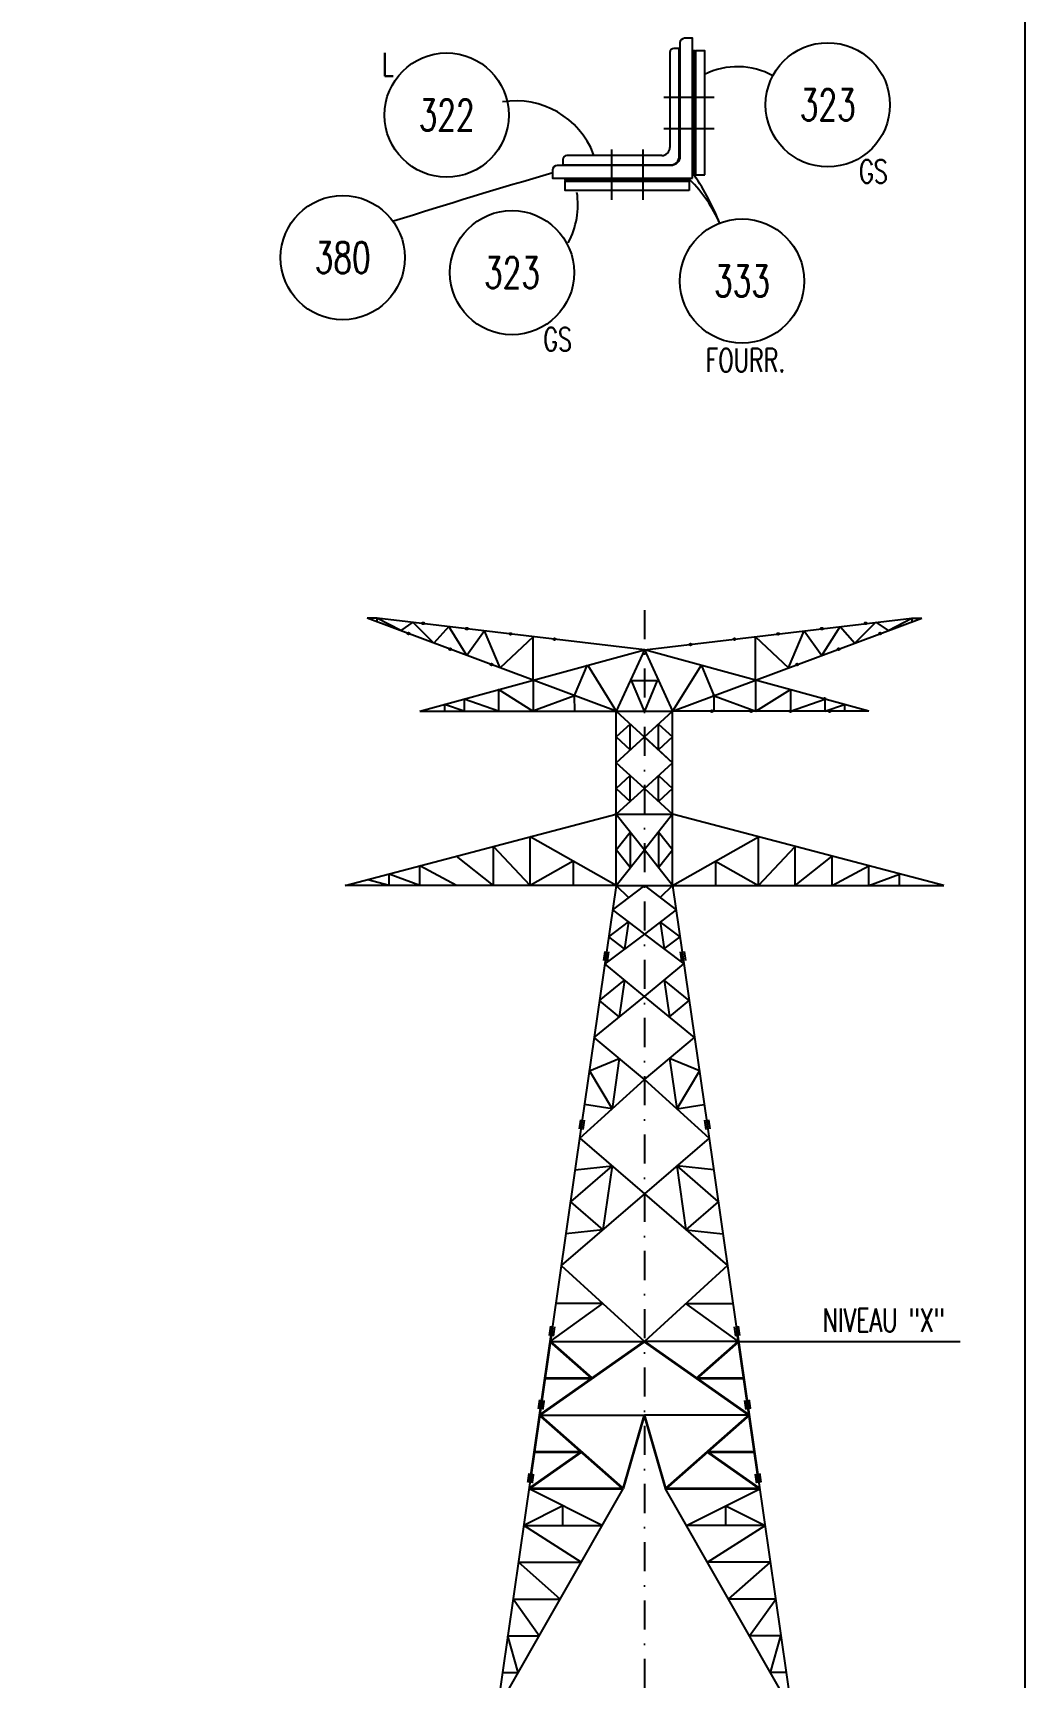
# Model space of a CAD drawing. Extents: x 142141 to 158361, y -148739 to -137259.
# Drawn here: x 155806 to 158361, y -144901 to -140664 of the extents above; entities that cross this region are included whole.
import ezdxf
from ezdxf.enums import TextEntityAlignment as Align

# ---------------------------------------------------------------- set-up
doc = ezdxf.new("R2010")
doc.units = 0
doc.header["$LTSCALE"] = 150
doc.header["$MEASUREMENT"] = 0
doc.header["$PDMODE"] = 33
doc.header["$PDSIZE"] = 5
doc.linetypes.add('DASHDOT', pattern=[1, 0.5, -0.25, 0, -0.25])
doc.layers.get('0').update_dxf_attribs({"linetype": 'CONTINUOUS'})
for name, color, linetype in [('BOLLINI_1', 7, 'CONTINUOUS'), ('LINEA_ANG', 2, 'CONTINUOUS'), ('LS', 7, 'CONTINUOUS'), ('MZ', 6, 'DASHDOT'), ('TESTI_A_P', 7, 'CONTINUOUS')]:
    doc.layers.add(name, color=color, linetype=linetype)
doc.styles.add('RQL', font='ROMANS8.SHX', dxfattribs={"width": 0.7})
doc.styles.add('RS', font='ROMANS8.shx', dxfattribs={"width": 0.7})
pattern_1 = [(135, (-149374.338, 152028.509), (-7.07106781, -7.07106781), [])]

# ---------------------------------------------------------------- blocks, each defined once
blk = doc.blocks.new('xxx')
blk.add_circle((0, 0), 8)
at = {"color": 3, "style": 'RQL', "width": 0.7}
blk.add_attdef('POS', text='', height=4, dxfattribs=at).set_placement((0, 0), align=Align.MIDDLE)
at = {"style": 'RQL', "width": 0.7, "flags": 1}
for tag, p in [('POS1', (-0.39, -5.42)), ('TIPO', (-0.39, -8.66))]:
    blk.add_attdef(tag, p, '', height=2, dxfattribs=at)

msp = doc.modelspace()

# ---------------------------------------------------------------- hatches: boundary and pattern name
at = {"ltscale": 0.01}
h = msp.add_hatch(dxfattribs=at)
h.set_pattern_fill('_U', color=6, scale=10, angle=135, style=0, pattern_type=0)
h.set_pattern_definition(pattern_1)
h.paths.add_polyline_path([(157506.031, -140829.881), (157506.031, -140709.881), (157510.031, -140709.881), (157510.031, -140829.881)])
h.paths.add_polyline_path([(157506.031, -140909.881), (157506.031, -140829.881), (157510.031, -140829.881), (157510.031, -140909.881)])
h.paths.add_polyline_path([(157506.031, -141029.881), (157506.031, -140909.881), (157510.031, -140909.881), (157510.031, -141029.881)])
h = msp.add_hatch(dxfattribs=at)
h.set_pattern_fill('_U', color=6, scale=10, angle=135, style=0, pattern_type=0)
h.set_pattern_definition(pattern_1)
h.paths.add_polyline_path([(157296.031, -141039.881), (157176.031, -141039.881), (157176.031, -141043.881), (157296.031, -141043.881)])
h.paths.add_polyline_path([(157376.031, -141039.881), (157296.031, -141039.881), (157296.031, -141043.881), (157376.031, -141043.881)])
h.paths.add_polyline_path([(157496.031, -141039.881), (157376.031, -141039.881), (157376.031, -141043.881), (157496.031, -141043.881)])

# ---------------------------------------------------------------- linework, layer by layer
at = {"color": 6, "ltscale": 0.01}
for p, q in [((157430.3, -140829.881), (157559.912, -140829.881)), ((157430.3, -140909.881), (157559.912, -140909.881)), ((157296.031, -140964.149), (157296.031, -141093.761)), ((157376.031, -140964.149), (157376.031, -141093.761)), ((156691.532, -142171.674), (156666.252, -142171.674)), ((157307.732, -142411.834), (156666.252, -142171.674)), ((157380.412, -142253.834), (156691.532, -142171.674)), ((156752.788, -142204.072), (156691.532, -142171.674)), ((156691.532, -142171.674), (156691.532, -142181.139)), ((156783.947, -142182.696), (156752.788, -142204.072)), ((156838.15, -142236.03), (156783.947, -142182.696)), ((157380.412, -142253.834), (158069.292, -142171.674)), ((157453.092, -142411.834), (158094.572, -142171.674)), ((157922.674, -142236.03), (157976.877, -142182.696)), ((157976.877, -142182.696), (158008.037, -142204.072)), ((158008.037, -142204.072), (158069.292, -142171.674)), ((158069.292, -142171.674), (158069.292, -142181.139)), ((158069.292, -142171.674), (158094.572, -142171.674)), ((156876.362, -142193.718), (156838.15, -142236.03)), ((156923.513, -142267.989), (156876.362, -142193.718)), ((156968.778, -142204.74), (156923.513, -142267.989)), ((157008.875, -142299.947), (156968.778, -142204.74)), ((157094.238, -142220.13), (157008.875, -142299.947)), ((157094.238, -142331.905), (157094.238, -142219.833)), ((157666.587, -142331.905), (157666.587, -142219.833)), ((157666.587, -142220.13), (157751.949, -142299.947)), ((157751.949, -142299.947), (157792.047, -142204.74)), ((157792.047, -142204.74), (157837.312, -142267.989)), ((157837.312, -142267.989), (157884.462, -142193.718)), ((157884.462, -142193.718), (157922.674, -142236.03)), ((156802.132, -142411.834), (157380.412, -142253.834)), ((157380.412, -142253.834), (157307.732, -142411.834)), ((157958.692, -142411.834), (157380.412, -142253.834)), ((157380.412, -142253.834), (157453.092, -142411.834)), ((157200.399, -142371.65), (157233.579, -142292.65)), ((157233.579, -142292.65), (157307.732, -142411.834)), ((157527.246, -142292.65), (157453.092, -142411.834)), ((157560.426, -142371.65), (157527.246, -142292.65)), ((157093.065, -142411.834), (157004.372, -142355.967)), ((157004.372, -142355.967), (157004.372, -142411.834)), ((157094.238, -142331.142), (157094.238, -142411.834)), ((157380.412, -142411.834), (157347.232, -142332.834)), ((157347.232, -142332.834), (157413.592, -142332.834)), ((157413.592, -142332.834), (157380.412, -142411.834)), ((157666.587, -142331.142), (157666.587, -142411.834)), ((157667.76, -142411.834), (157756.452, -142355.967)), ((157756.452, -142355.967), (157756.452, -142411.834)), ((156865.332, -142394.376), (156865.332, -142411.834)), ((156915.892, -142411.834), (156865.332, -142394.376)), ((157004.372, -142411.834), (156915.892, -142380.409)), ((156915.892, -142380.409), (156915.892, -142411.834)), ((157200.819, -142371.808), (157093.065, -142411.834)), ((157200.985, -142411.834), (157200.819, -142371.808)), ((157200.985, -142411.834), (157200.819, -142371.808)), ((157559.84, -142411.834), (157560.006, -142371.808)), ((157560.006, -142371.808), (157667.76, -142411.834)), ((157756.452, -142411.834), (157844.932, -142380.409)), ((157844.932, -142380.409), (157844.932, -142411.834)), ((157844.932, -142411.834), (157895.492, -142394.376)), ((157895.492, -142394.376), (157895.492, -142411.834)), ((156802.132, -142411.834), (157307.732, -142411.834)), ((157307.732, -142860.554), (157307.732, -142411.834)), ((157307.732, -142411.834), (157453.092, -142411.834)), ((157307.732, -142411.834), (157453.092, -142544.554)), ((157307.732, -142544.554), (157453.092, -142411.834)), ((157307.732, -142411.834), (157453.092, -142411.834)), ((157344.072, -142445.014), (157307.732, -142478.194)), ((157344.072, -142445.014), (157307.732, -142478.194)), ((157344.072, -142511.374), (157344.072, -142445.014)), ((157344.072, -142511.374), (157344.072, -142445.014)), ((157416.752, -142445.014), (157453.092, -142478.194)), ((157416.752, -142511.374), (157416.752, -142445.014)), ((157416.752, -142445.014), (157453.092, -142478.194)), ((157416.752, -142511.374), (157416.752, -142445.014)), ((157453.092, -142860.554), (157453.092, -142411.834)), ((157958.692, -142411.834), (157453.092, -142411.834)), ((157307.732, -142544.554), (157380.412, -142478.194)), ((157307.732, -142478.194), (157344.072, -142511.374)), ((157453.092, -142544.554), (157380.412, -142478.194)), ((157453.092, -142478.194), (157416.752, -142511.374)), ((157380.412, -142610.914), (157307.732, -142544.554)), ((157380.412, -142610.914), (157453.092, -142544.554)), ((157344.072, -142577.734), (157307.732, -142610.914)), ((157380.412, -142610.914), (157307.732, -142677.274)), ((157307.732, -142610.914), (157344.072, -142644.094)), ((157344.072, -142644.094), (157344.072, -142577.734)), ((157380.412, -142610.914), (157453.092, -142677.274)), ((157416.752, -142577.734), (157453.092, -142610.914)), ((157416.752, -142644.094), (157416.752, -142577.734)), ((157453.092, -142610.914), (157416.752, -142644.094)), ((156609.372, -142860.554), (157307.732, -142677.274)), ((157303.782, -142677.274), (157453.092, -142677.274)), ((157307.732, -142677.274), (157380.412, -142768.914)), ((157453.092, -142677.274), (157380.412, -142768.914)), ((158151.452, -142860.554), (157453.092, -142677.274)), ((157086.532, -142860.554), (157086.532, -142735.591)), ((157307.732, -142860.554), (157086.532, -142735.591)), ((157307.732, -142768.914), (157344.072, -142723.094)), ((157344.072, -142723.094), (157344.072, -142814.734)), ((157453.092, -142768.914), (157416.752, -142723.094)), ((157416.752, -142723.094), (157416.752, -142814.734)), ((157453.092, -142860.554), (157674.292, -142735.591)), ((157674.292, -142860.554), (157674.292, -142735.591)), ((156991.732, -142860.554), (156991.732, -142760.583)), ((157086.532, -142860.554), (156991.732, -142760.583)), ((157307.732, -142860.554), (157380.412, -142768.914)), ((157344.072, -142814.734), (157307.732, -142768.914)), ((157453.092, -142860.554), (157380.412, -142768.914)), ((157416.752, -142814.734), (157453.092, -142768.914)), ((157674.292, -142860.554), (157769.092, -142760.583)), ((157769.092, -142860.554), (157769.092, -142760.583)), ((156802.132, -142860.554), (156802.132, -142810.569)), ((156896.932, -142860.554), (156802.132, -142810.569)), ((156991.732, -142860.554), (156896.932, -142785.576)), ((157197.132, -142798.072), (157086.532, -142860.554)), ((157197.132, -142798.072), (157197.132, -142860.554)), ((157563.692, -142798.072), (157674.292, -142860.554)), ((157563.692, -142798.072), (157563.692, -142860.554)), ((157769.092, -142860.554), (157863.892, -142785.576)), ((157863.892, -142860.554), (157863.892, -142785.576)), ((157863.892, -142860.554), (157958.692, -142810.569)), ((157958.692, -142860.554), (157958.692, -142810.569)), ((157307.732, -142860.554), (156609.372, -142860.554)), ((156723.132, -142860.554), (156667.832, -142845.975)), ((156723.132, -142860.554), (156723.132, -142831.396)), ((156802.132, -142860.554), (156723.132, -142831.396)), ((157307.732, -142860.554), (157218.738, -143477.094)), ((157380.412, -142860.554), (157298.61, -142923.754)), ((157307.732, -142860.554), (157339.511, -142892.154)), ((157307.732, -142860.554), (157453.092, -142860.554)), ((157380.412, -142860.554), (157462.215, -142923.754)), ((157453.092, -142860.554), (157421.314, -142892.154)), ((157453.092, -142860.554), (157542.087, -143477.094)), ((157453.092, -142860.554), (158151.452, -142860.554)), ((157958.692, -142860.554), (158037.692, -142831.396)), ((158037.692, -142860.554), (158037.692, -142831.396)), ((157298.61, -142923.754), (157380.412, -142986.151)), ((157462.215, -142923.754), (157380.412, -142986.151)), ((157380.412, -142986.151), (157278.54, -143062.794)), ((157288.575, -142993.274), (157339.511, -142954.953)), ((157329.476, -143024.473), (157288.575, -142993.274)), ((157339.511, -142954.953), (157329.476, -143024.473)), ((157380.412, -142986.151), (157482.285, -143062.794)), ((157472.25, -142993.274), (157421.314, -142954.953)), ((157421.314, -142954.953), (157431.348, -143024.473)), ((157431.348, -143024.473), (157472.25, -142993.274)), ((157278.26, -143030.571), (157274.815, -143054.436)), ((157288.268, -143032.016), (157284.823, -143055.88)), ((157472.557, -143032.016), (157476.001, -143055.88)), ((157482.565, -143030.571), (157486.009, -143054.436)), ((157380.412, -143146.931), (157278.54, -143062.794)), ((157380.412, -143146.931), (157482.285, -143062.794)), ((157264.856, -143157.594), (157329.476, -143104.863)), ((157329.476, -143104.863), (157315.792, -143199.663)), ((157495.969, -143157.594), (157431.348, -143104.863)), ((157431.348, -143104.863), (157445.032, -143199.663)), ((157251.172, -143252.394), (157380.412, -143146.931)), ((157315.792, -143199.663), (157264.856, -143157.594)), ((157509.653, -143252.394), (157380.412, -143146.931)), ((157445.032, -143199.663), (157495.969, -143157.594)), ((157380.412, -143360.703), (157251.172, -143252.394)), ((157380.412, -143360.703), (157509.653, -143252.394)), ((157238.698, -143338.816), (157315.792, -143306.549)), ((157315.792, -143306.549), (157297.08, -143436.181)), ((157522.127, -143338.816), (157445.032, -143306.549)), ((157445.032, -143306.549), (157463.744, -143436.181)), ((157213.748, -143511.659), (157380.412, -143360.703)), ((157238.698, -143338.816), (157297.08, -143436.181)), ((157547.076, -143511.659), (157380.412, -143360.703)), ((157522.127, -143338.816), (157463.744, -143436.181)), ((157297.08, -143436.181), (157226.223, -143425.237)), ((157463.744, -143436.181), (157534.602, -143425.237)), ((157218.738, -143477.094), (157142.03, -144008.515)), ((157215.629, -143464.465), (157212.185, -143488.329)), ((157225.638, -143465.91), (157222.193, -143489.774)), ((157535.187, -143465.91), (157538.632, -143489.774)), ((157545.195, -143464.465), (157548.64, -143488.329)), ((157138.821, -143996.583), (157135.376, -144020.447)), ((157148.829, -143998.028), (157145.384, -144021.892)), ((157611.996, -143998.028), (157615.44, -144021.892)), ((157622.004, -143996.583), (157625.449, -144020.447)), ((157138.052, -144036.074), (157380.412, -144036.074)), ((157138.052, -144036.074), (157380.412, -144036.074)), ((157622.773, -144036.074), (157380.412, -144036.074)), ((157622.773, -144036.074), (157380.412, -144036.074)), ((157087.224, -144388.196), (156998.476, -145003.034)), ((157673.6, -144388.196), (157762.349, -145003.034)), ((157001.212, -144984.074), (157325.677, -144415.274)), ((157271.599, -144510.074), (157083.316, -144415.274)), ((157759.612, -144984.074), (157435.148, -144415.274)), ((157489.225, -144510.074), (157677.509, -144415.274)), ((157170.616, -144459.229), (157069.632, -144510.074)), ((157170.616, -144510.074), (157170.616, -144459.229)), ((157590.209, -144510.074), (157590.209, -144459.229)), ((157590.209, -144459.229), (157691.193, -144510.074)), ((157217.522, -144604.874), (157069.632, -144510.074)), ((157069.632, -144510.074), (157271.599, -144510.074)), ((157691.193, -144510.074), (157489.225, -144510.074)), ((157543.303, -144604.874), (157691.193, -144510.074)), ((157163.444, -144699.674), (157055.948, -144604.874)), ((157055.948, -144604.874), (157217.522, -144604.874)), ((157704.877, -144604.874), (157543.303, -144604.874)), ((157597.38, -144699.674), (157704.877, -144604.874)), ((157109.367, -144794.474), (157042.264, -144699.674)), ((157042.264, -144699.674), (157163.444, -144699.674)), ((157718.561, -144699.674), (157597.38, -144699.674)), ((157651.458, -144794.474), (157718.561, -144699.674)), ((157055.29, -144889.274), (157028.58, -144794.474)), ((157028.58, -144794.474), (157109.367, -144794.474)), ((157732.244, -144794.474), (157651.458, -144794.474)), ((157705.535, -144889.274), (157732.244, -144794.474)), ((157014.896, -144889.274), (157055.29, -144889.274)), ((157745.928, -144889.274), (157705.535, -144889.274))]:
    msp.add_line(p, q, dxfattribs=at)
at = {"color": 3}
for p, q in [((157083.316, -144415.274), (157218.18, -144320.474)), ((157218.18, -144320.474), (157097, -144320.474)), ((157677.509, -144415.274), (157542.644, -144320.474)), ((157542.644, -144320.474), (157663.825, -144320.474))]:
    msp.add_line(p, q, dxfattribs=at)
at = {"color": 6, "ltscale": 0.01}
for points in [[(157218.738, -143477.094), (157142.03, -144008.515)], [(157542.087, -143477.094), (157618.795, -144008.515)], [(157213.748, -143511.659), (157380.412, -143655.507)], [(157547.076, -143511.659), (157380.412, -143655.507)], [(157297.08, -143583.583), (157190.03, -143675.979)], [(157201.889, -143593.819), (157297.08, -143583.583)], [(157297.08, -143583.583), (157273.362, -143747.903)], [(157558.935, -143593.819), (157463.744, -143583.583)], [(157463.744, -143583.583), (157570.795, -143675.979)], [(157463.744, -143583.583), (157487.463, -143747.903)], [(157380.412, -143655.507), (157166.311, -143840.299)], [(157380.412, -143655.507), (157594.514, -143840.299)], [(157190.03, -143675.979), (157273.362, -143747.903)], [(157570.795, -143675.979), (157487.463, -143747.903)], [(157273.362, -143747.903), (157178.17, -143758.139)], [(157487.463, -143747.903), (157582.654, -143758.139)], [(157166.311, -143840.299), (157380.412, -144036.074)], [(157594.514, -143840.299), (157380.412, -144036.074)], [(157138.052, -144036.074), (157273.362, -143938.186)], [(157273.362, -143938.186), (157152.181, -143938.186)], [(157622.773, -144036.074), (157487.463, -143938.186)], [(157487.463, -143938.186), (157608.643, -143938.186)], [(157138.821, -143996.583), (157135.376, -144020.447)], [(157138.852, -143996.367), (157135.407, -144020.231)], [(157148.829, -143998.028), (157145.384, -144021.892)], [(157148.86, -143997.811), (157145.415, -144021.676)], [(157611.964, -143997.811), (157615.409, -144021.676)], [(157611.996, -143998.028), (157615.44, -144021.892)], [(157621.973, -143996.367), (157625.417, -144020.231)], [(157622.004, -143996.583), (157625.449, -144020.447)], [(157138.052, -144036.074), (157380.412, -144036.074)], [(157622.773, -144036.074), (157380.412, -144036.074)]]:
    msp.add_lwpolyline(points, dxfattribs=at)
at = {"color": 3, "const_width": 6.667}
for points in [[(157142.03, -144008.515), (157087.224, -144388.196)], [(157618.795, -144008.515), (157673.6, -144388.196)], [(157380.412, -144036.074), (157110.684, -144225.674)], [(157138.052, -144036.074), (157245.548, -144130.874)], [(157380.412, -144036.074), (157650.141, -144225.674)], [(157622.773, -144036.074), (157515.277, -144130.874)], [(157245.548, -144130.874), (157124.368, -144130.874)], [(157515.277, -144130.874), (157636.457, -144130.874)], [(157111.484, -144185.967), (157108.039, -144209.831)], [(157649.341, -144185.967), (157652.785, -144209.831)], [(157325.677, -144415.274), (157110.684, -144225.674)], [(157121.492, -144187.411), (157118.048, -144211.276)], [(157325.677, -144415.274), (157380.412, -144225.674)], [(157435.148, -144415.274), (157380.412, -144225.674)], [(157435.148, -144415.274), (157650.141, -144225.674)], [(157639.332, -144187.411), (157642.777, -144211.276)], [(157083.316, -144415.274), (157218.18, -144320.474)], [(157218.18, -144320.474), (157097, -144320.474)], [(157677.509, -144415.274), (157542.644, -144320.474)], [(157542.644, -144320.474), (157663.825, -144320.474)], [(157084.116, -144375.567), (157080.671, -144399.431)], [(157094.124, -144377.011), (157090.68, -144400.876)], [(157666.7, -144377.011), (157670.145, -144400.876)], [(157676.708, -144375.567), (157680.153, -144399.431)], [(157083.316, -144415.274), (157325.677, -144415.274)], [(157677.509, -144415.274), (157435.148, -144415.274)]]:
    msp.add_lwpolyline(points, dxfattribs=at)
at = {"color": 6, "ltscale": 0.01}
for p in [(156810.559, -142185.368), (157950.266, -142185.368), (156773.166, -142211.701), (156923.266, -142199.061), (156923.266, -142199.061), (156923.266, -142199.061), (156923.266, -142199.061), (157035.972, -142212.754), (157035.972, -142212.754), (157035.972, -142212.754), (157035.972, -142212.754), (157148.679, -142226.448), (157612.146, -142226.448), (157724.852, -142212.754), (157724.852, -142212.754), (157837.559, -142199.061), (157837.559, -142199.061), (157987.659, -142211.701), (156880.079, -142251.728), (156880.079, -142251.728), (157499.439, -142240.141), (157880.746, -142251.728), (156986.992, -142291.754), (156986.992, -142291.754), (157773.832, -142291.754), (157560.006, -142371.808), (157844.3, -142380.234), (157554.212, -142411.834), (157655.332, -142411.834), (157756.452, -142411.834), (157857.572, -142411.834)]:
    msp.add_point(p, dxfattribs=at)
at = {"layer": 'LINEA_ANG'}
for p, q in [((157470.031, -140703.881), (157456.531, -140703.881)), ((157470.031, -140981.881), (157470.031, -140703.881)), ((157446.031, -140714.381), (157446.031, -140958.881)), ((157170.031, -140990.381), (157170.031, -141003.881)), ((157170.031, -141003.881), (157448.031, -141003.881)), ((157425.031, -140979.881), (157180.531, -140979.881))]:
    msp.add_line(p, q, dxfattribs=at)
msp.add_lwpolyline([(157504.031, -141037.881), (157504.031, -140677.881), (157484.031, -140677.881, 0.41421356), (157472.031, -140689.881), (157472.031, -140981.881, -0.41421356), (157448.031, -141005.881), (157156.031, -141005.881, 0.41421356), (157144.031, -141017.881), (157144.031, -141037.881)], format="xyb", close=True, dxfattribs=at)
for points in [[(157510.031, -141029.881), (157510.031, -140709.881), (157506.031, -140709.881), (157506.031, -141029.881)], [(157536.031, -141029.881), (157536.031, -140709.881), (157512.031, -140709.881), (157512.031, -141029.881)], [(157496.031, -141043.881), (157176.031, -141043.881), (157176.031, -141039.881), (157496.031, -141039.881)], [(157496.031, -141069.881), (157176.031, -141069.881), (157176.031, -141045.881), (157496.031, -141045.881)]]:
    msp.add_lwpolyline(points, close=True, dxfattribs=at)
for centre, radius, start, end in [((157456.531, -140714.381), 10.5, 90, 180), ((157425.031, -140958.881), 21, 270, 0), ((157180.531, -140990.381), 10.5, 90, 180), ((157448.205, -140982.054), 21.827, 269.54397, 0.45603)]:
    msp.add_arc(centre, radius, start, end, dxfattribs=at)
at = {"layer": 'LS', "color": 6}
msp.add_line((157622.773, -144036.074), (158193.41, -144036.074), dxfattribs=at)
at = {"layer": 'LS', "color": 8}
msp.add_lwpolyline([(142140.931, -137258.972), (142140.931, -148738.972), (154860.931, -148738.972), (154860.931, -147138.972), (158360.931, -147138.972), (158360.931, -137258.972), (142140.931, -137258.972)], close=True, dxfattribs=at)
at = {"layer": 'LS', "color": 6}
for points in [[(157110.684, -144225.674), (157380.412, -144225.674)], [(157650.141, -144225.674), (157380.412, -144225.674)]]:
    msp.add_lwpolyline(points, dxfattribs=at)
for centre, radius, start, end in [((157619.903, -140939.944), 189.067, 61.047663, 116.481139), ((157049.724, -141052.828), 213.773, 20.792011, 99.360796), ((162143.616, -158175.192), 17864.351, 106.2510247, 107.6247586), ((157236.844, -141305.091), 369.974, 23.98822, 45.205306), ((156932.763, -141415.433), 693.026, 22.101931, 33.704999), ((157001.855, -141106.557), 207.2, 331.689969, 8.818674)]:
    msp.add_arc(centre, radius, start, end, dxfattribs=at)
at = {"layer": 'MZ'}
msp.add_line((157380.412, -142151.557), (157380.412, -145003.034), dxfattribs=at)

# ---------------------------------------------------------------- block references
at = {"layer": 'BOLLINI_1', "xscale": 20, "yscale": 20, "zscale": 20}
for p, values in [((157852.741, -140849.194), {'POS': '323'}), ((156871.15, -140875.644), {'POS': '322'}), ((156603.428, -141242.938), {'POS': '380'}), ((157039.503, -141281.597), {'POS': '323'}), ((157631.931, -141303.311), {'POS': '333'})]:
    msp.add_blockref('xxx', p, dxfattribs=at).add_auto_attribs(values)

# ---------------------------------------------------------------- texts
at = {"color": 7, "style": 'RS', "width": 0.7}
msp.add_text('NIVEAU "X"', height=60, dxfattribs=at).set_placement((157839.654, -144011.257))
at = {"layer": 'TESTI_A_P', "style": 'RS', "width": 0.7}
for s, p in [('L', (156704.341, -140775.107)), ('GS', (157933.495, -141050.852)), ('GS', (157120.257, -141483.255)), ('FOURR.', (157538.258, -141537.339))]:
    msp.add_text(s, height=60, dxfattribs=at).set_placement(p)

doc.saveas('drawing.dxf')
